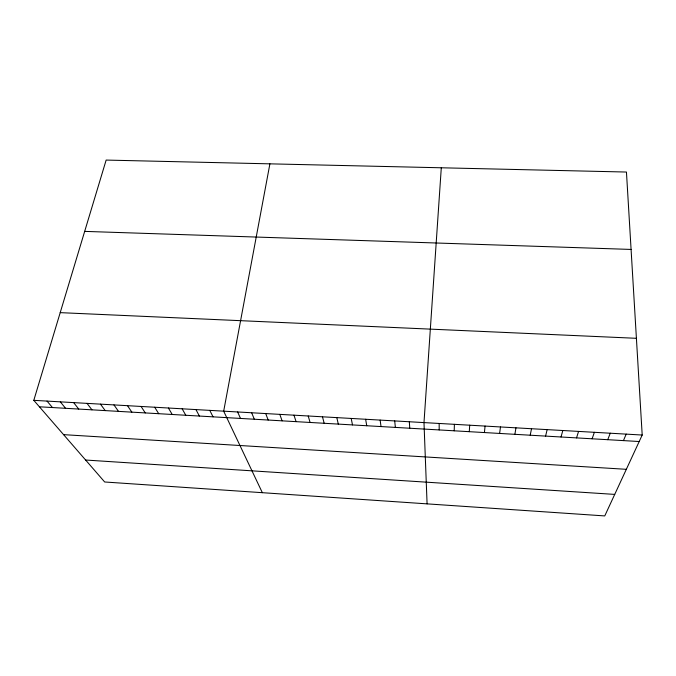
<?xml version="1.0" encoding="UTF-8"?>
<svg xmlns="http://www.w3.org/2000/svg" width="676" height="676" viewBox="0 0 676 676"><rect width="100%" height="100%" fill="white"/><g stroke="black" fill="none" stroke-linecap="round" stroke-linejoin="round"><path stroke-width="1.01" d="M454.204 430.806L454.399 424.325M469.288 431.685L469.702 425.196M441.293 167.783L423.987 422.593L427.088 503.865M484.422 432.555L485.064 426.074M499.615 433.443L500.485 426.953M514.875 434.322L515.974 427.84M269.901 163.845L223.68 411.169L262.339 492.686M530.195 435.209L531.53 428.728M545.583 436.105L547.146 429.615M561.021 436.992L562.821 430.511M33.8 400.336L106.149 160.077L626.449 172.042L642.2 435.04L604.758 515.923L104.679 481.988L33.8 400.336L642.2 435.04M576.535 437.896L578.572 431.406M592.1 438.792L594.381 432.31M607.741 439.696L610.251 433.215M623.433 440.608L626.196 434.127M84.677 231.386L631.08 249.436M60.206 312.642L636.403 338.304M39.402 406.791L639.2 441.521M63.578 434.643L626.331 469.313M85.615 460.026L614.721 494.401M47.033 401.088L52.466 407.543M60.316 401.848L65.58 408.304M73.65 402.609L78.737 409.065M87.035 403.369L91.944 409.833M100.471 404.138L105.203 410.602M113.957 404.907L118.503 411.371M127.485 405.676L131.862 412.149M141.073 406.453L145.264 412.918M154.711 407.231L158.716 413.704M168.4 408.008L172.228 414.481M182.14 408.794L185.782 415.267M195.939 409.58L199.386 416.053M209.78 410.374L213.041 416.847M237.631 411.963L240.512 418.436M251.641 412.757L254.328 419.238M265.702 413.56L268.186 420.041M279.813 414.363L282.103 420.844M293.975 415.174L296.08 421.655M308.205 415.985L310.098 422.466M322.477 416.796L324.176 423.277M336.809 417.616L338.304 424.097M351.199 418.436L352.492 424.917M365.64 419.264L366.73 425.745M380.14 420.092L381.019 426.573M394.7 420.92L395.375 427.401M409.318 421.756L409.774 428.238M439.163 423.455L439.189 429.936"/></g></svg>
